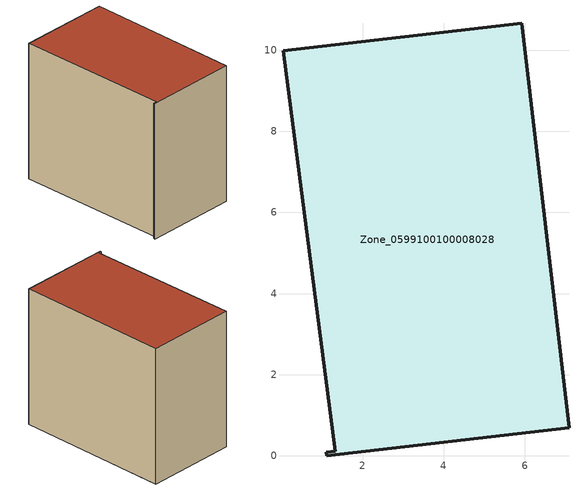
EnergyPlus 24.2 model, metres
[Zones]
Zone_0599100100008028
 floor ground (C_G): 0.04,9.98 5.93,10.67 7.09,0.69 1.12,0 1.11,0.09 1.33,0.12 z0
 wall outside (C_F): 7.09,0.69 5.93,10.67 0.04,9.98 1.33,0.12 1.11,0.09 1.12,0 7.09,0.69 z0:9
 roof outside (C_R): 5.93,10.67 0.04,9.98 1.33,0.12 1.11,0.09 1.12,0 7.09,0.69 z9
[BUILDING]
Pand.0599100100008028: North Axis=0; Terrain=City; Loads Convergence Tolerance Value=0.04; Temperature Convergence Tolerance Value=0.4; Solar Distribution=FullExterior; Maximum Number of Warmup Days=25; Minimum Number of Warmup Days=1
[Site:Location]
Rotterdam.The.Hague.AP_ZH_NLD Design_Conditions: Latitude=51.96; Longitude=4.45; Time Zone=1; Elevation=-4.5
[SITE:GROUNDTEMPERATURE:BUILDINGSURFACE]
18, 18, 18, 18, 18, 18, 18, 18, 18, 18, 18, 18
[MATERIAL] Thermal Absorptance=0.9; Solar Absorptance=0.7; Visible Absorptance=0.7
Name | Roughness | Thickness | Conductivity | Density | Specific Heat
G.TC.2015-2018 | MediumSmooth | 0.15 | 0.0428571 | 540 | 1210
F.TC.2015-2018 | Rough | 0.3 | 0.0666667 | 1920 | 840
R.TC.2015-2018 | MediumRough | 0.2 | 0.0333333 | 1500 | 1000
[CONSTRUCTION]
C_G: G.TC.2015-2018
C_F: F.TC.2015-2018
C_R: R.TC.2015-2018
[ZONE]
Zone_0599100100008028: Type=1; Multiplier=1; Ceiling Height=Autocalculate; Volume=Autocalculate; Floor Area=autocalculate; Part of Total Floor Area=Yes
[ZONEINFILTRATION:DESIGNFLOWRATE]
Infil_Zone_0599100100008028: Zone or ZoneList or Space or SpaceList=Zone_0599100100008028; Schedule=AlwaysOn; Design Flow Rate Calculation Method=Flow/Area; Flow Rate per Floor Area=0.0015; Constant Term Coefficient=1; Temperature Term Coefficient=0; Velocity Term Coefficient=0; Velocity Squared Term Coefficient=0
[HVACTEMPLATE:ZONE:IDEALLOADSAIRSYSTEM]
Zone_0599100100008028: Maximum Heating Supply Air Temperature=50; Minimum Cooling Supply Air Temperature=13; Maximum Heating Supply Air Humidity Ratio=0.0156; Minimum Cooling Supply Air Humidity Ratio=0.0077; Heating Limit=NoLimit; Cooling Limit=NoLimit; Dehumidification Control Type=ConstantSensibleHeatRatio; Cooling Sensible Heat Ratio=0.7; Dehumidification Setpoint=60; Humidification Control Type=None; Humidification Setpoint=30; Outdoor Air Method=None; Outdoor Air Flow Rate per Person=0.00944; Outdoor Air Flow Rate per Zone Floor Area=0; Outdoor Air Flow Rate per Zone=0; Demand Controlled Ventilation Type=None; Outdoor Air Economizer Type=NoEconomizer; Heat Recovery Type=None; Sensible Heat Recovery Effectiveness=0.7; Latent Heat Recovery Effectiveness=0.65
[ZONECONTROL:THERMOSTAT]
ThermostatControl_Zone_0599100100008028: Zone or ZoneList=Zone_0599100100008028; Control Type Schedule=DualSetpointControlType; Control 1=Thermostat_Zone_0599100100008028; Temperature Difference Between Cutout And Setpoint=0
[THERMOSTATSETPOINT:DUALSETPOINT]
Thermostat_Zone_0599100100008028: Heating Setpoint Temperature Schedule=HeatingSetpoint_Zone_0599100100008028; Cooling Setpoint Temperature Schedule=CoolingSetpoint_Zone_0599100100008028
[SCHEDULE:COMPACT]
HeatingSetpoint_Zone_0599100100008028: Through: 12/31, For: AllDays, Until: 24:00, 21
CoolingSetpoint_Zone_0599100100008028: Through: 12/31, For: AllDays, Until: 24:00, 24
DualSetpointControlType: Through: 12/31, For: AllDays, Until: 24:00, 4
AlwaysOn: Through: 12/31, For: AllDays, Until: 24:00, 1
